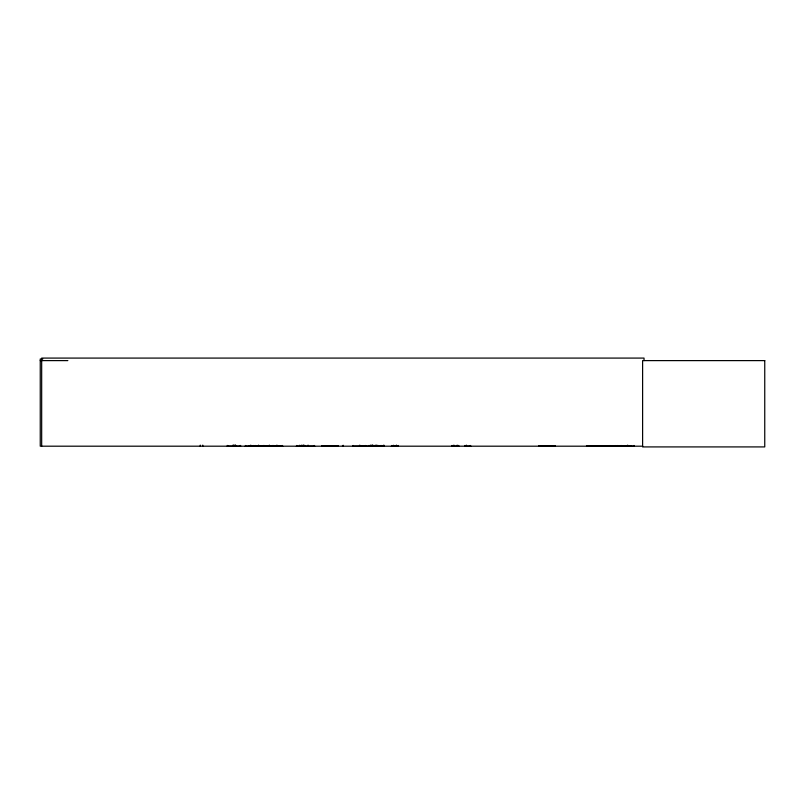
<?xml version="1.0" encoding="UTF-8"?>
<svg xmlns="http://www.w3.org/2000/svg" width="805" height="805" viewBox="0 0 805 805"><rect width="100%" height="100%" fill="white"/><g stroke="black" fill="none" stroke-linecap="round" stroke-linejoin="round"><path stroke-width="1.21" d="M227.664 446.161L227.664 445.477M240.212 446.161L240.222 445.477M296.341 446.191L314.735 446.121M245.002 446.191L282.807 446.121M391.311 446.191L398.183 446.101M235.704 446.081L235.624 445.296M232.544 445.477L232.766 446.101M594.231 446.171L594.855 446.151M595.781 446.171L596.404 446.151M615.211 446.171L615.312 445.507M616.771 446.171L617.224 445.507M617.244 446.191L586.493 445.809L634.058 446.161L634.058 445.477M617.848 446.101L630.999 445.698M391.773 446.101L391.854 445.537M452.974 446.101L453.054 445.537M383.955 446.101L352.972 446.161L353.133 445.537M303.233 446.081L303.213 445.296M234.416 446.191L234.356 445.296M233.802 446.191L233.903 445.296M42.766 358.99L40.25 358.99L40.25 446.191L642.772 446.191M40.25 360.61L67.862 360.61M249.329 445.628L265.439 445.628M265.69 445.628L281.8 445.628M322.101 445.628L338.211 445.628M539.169 445.628L555.289 445.628M601.868 445.628L630.939 445.658L630.909 446.191M249.298 445.859L265.469 445.859M265.66 445.859L281.841 445.839M322.07 445.839L338.251 445.859M539.139 445.859L555.319 445.839M586.493 445.98L618.019 445.859M322.081 446.141L338.231 446.141M458.991 446.161L452.118 446.101M470.965 446.161L465.049 446.101M539.149 446.141L555.309 446.141M372.745 446.081L372.866 445.115M302.922 446.101L302.831 445.296M470.482 446.101L470.402 445.537M458.518 446.101L458.367 445.477M377.253 446.081L377.203 445.296M314.473 446.101L314.423 445.537M383.784 446.101L383.784 445.296M383.643 446.081L383.613 445.477M644.03 360.61L644.03 358.084L41.669 358.084L41.669 446.191M627.809 445.296L627.809 446.191M627.357 445.296L627.357 446.191M621.108 445.477L621.108 446.191M617.968 445.658L617.968 446.191M609.898 445.809L609.878 445.507M470.311 445.477L470.311 446.191M466.387 445.296L466.387 446.191M466.206 445.296L466.206 446.191M464.888 445.477L464.888 446.191M458.568 445.477L458.568 446.191M457.25 445.296L457.25 446.191M457.059 445.296L457.059 446.191M454.03 445.296L454.03 446.191M453.799 445.296L453.799 446.191M453.135 445.477L453.135 446.191M451.967 445.477L451.967 446.191M398.334 445.477L398.334 446.191M396.634 445.477L396.634 446.191M396.493 445.296L396.493 446.191M396.271 445.296L396.271 446.191M393.283 445.477L393.283 446.191M391.934 445.477L391.934 446.191M384.136 445.477L384.136 446.191M383.905 445.296L383.905 446.191M381.791 445.477L381.791 446.191M380.785 445.477L380.785 446.191M376.77 445.296L376.77 446.191M376.448 445.296L376.448 446.191M375.543 445.296L375.543 446.191M375.1 445.296L375.1 446.191M372.635 445.477L372.635 446.191M372.554 445.477L372.554 446.191M372.262 445.296L372.262 446.191M372.202 445.296L372.202 446.191M371.819 445.296L371.749 446.191M371.155 445.296L371.095 446.191M370.35 445.115L370.35 446.191M368.851 445.477L368.851 446.191M365.832 446.191L360.358 446.191M359.996 445.296L359.996 446.191M359.563 445.296L359.563 446.191M353.154 445.477L353.154 446.191M343.232 445.296L343.232 446.191M342.487 445.477L342.538 446.191M314.383 445.477L314.383 446.191M308.255 445.296L308.255 446.191M307.862 445.296L307.913 446.191M304.713 445.296L304.713 446.191M303.666 445.115L303.666 446.191M302.66 445.477L302.74 446.191M301.301 445.115L301.151 446.191M299.681 445.296L299.792 446.191M299.5 445.477L299.5 446.191M296.693 445.477L296.693 446.191M282.283 445.477L282.283 446.191M277.071 445.296L277.071 446.191M276.779 445.296L276.779 446.191M273.73 445.477L273.73 446.191M272.553 445.477L272.553 446.191M269.514 445.296L269.514 446.191M269.212 445.296L269.212 446.191M264.01 445.477L264.01 446.191M263.788 445.477L263.788 446.191M258.697 445.296L258.697 446.191M258.405 445.296L258.405 446.191M255.537 445.477L255.537 446.191M253.806 445.477L253.806 446.191M250.939 445.296L250.939 446.191M250.647 445.296L250.647 446.191M245.555 445.477L245.555 446.191M240.615 445.477L240.604 446.191L227.272 446.161L227.272 445.477M235.815 445.477L235.815 446.191M235.563 445.115L235.513 446.191M234.829 445.296L234.829 446.191M233.531 445.296L233.43 446.191M233.349 445.477L233.349 446.191M233.048 445.115L233.048 446.191M202.769 445.115L202.769 446.191M200.254 445.115L200.254 446.191M365.49 446.01L365.581 445.477L365.581 446.01M764.75 360.61L642.611 360.61L642.611 446.916L764.75 446.916L764.75 360.61M393.635 446.191L393.635 445.296L393.514 446.191M378.531 446.191L378.521 445.477L378.441 446.191"/></g></svg>
